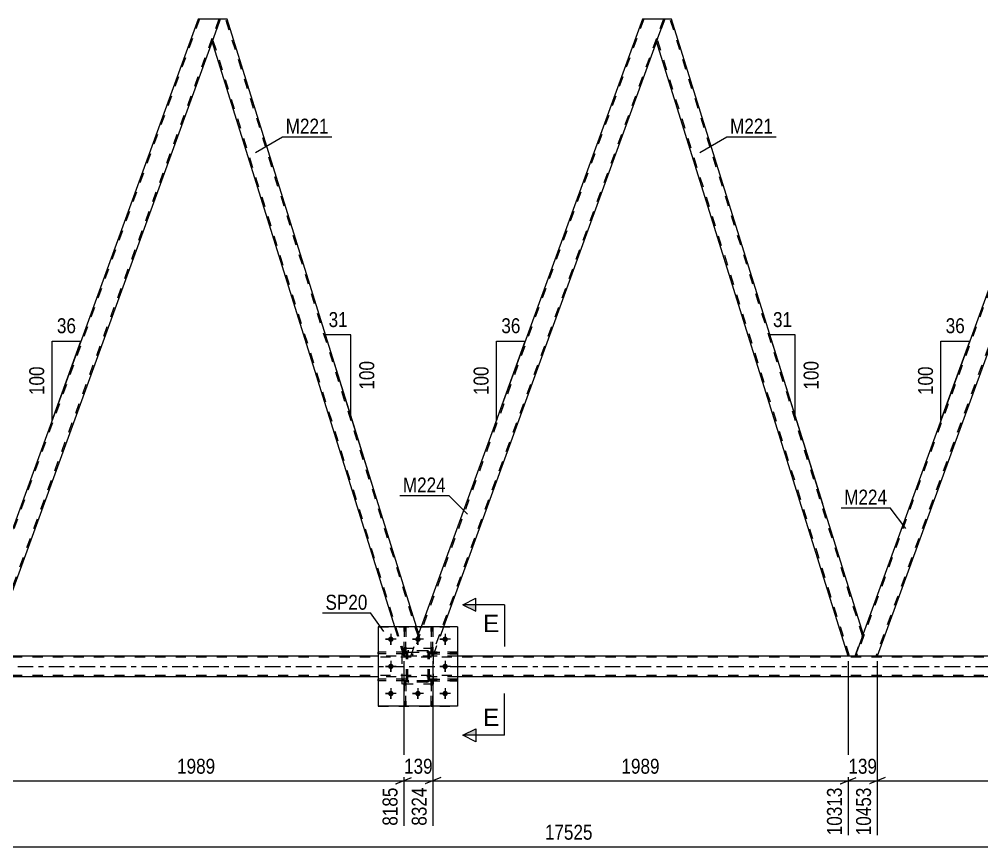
# Model space of a CAD drawing. Header units: millimetres. Extents: x 0 to 841, y 0 to 594.
# Drawn here: x 329.3 to 513.7, y 302.4 to 461 of the extents above; entities that cross this region are included whole.
import ezdxf

# ---------------------------------------------------------------- set-up
doc = ezdxf.new("R2010")
doc.units = ezdxf.units.MM
doc.linetypes.add('DXK_LINE_DOT2', pattern=[3.9198, 1.9599, -1.9599])
doc.linetypes.add('DXK_LINE_DOT3', pattern=[5.9187, 2.979, -0.9799, 0.9799, -0.9799])
doc.styles.add('Arial', font='ARIAL.TTF', dxfattribs={"height": 0.2})
doc.styles.add('Arial Narrow', font='ARIALN.TTF', dxfattribs={"height": 0.2})

# ---------------------------------------------------------------- blocks, each defined once
blk = doc.blocks.new('Part-318893565-3393 - 3250')
at = {"color": 7, "linetype": 'DXK_LINE_DOT2'}
for p, q in [((408.69, 340.39), (402.69, 340.39)), ((402.69, 333.59), (402.69, 340.39)), ((408.69, 333.59), (408.69, 340.39)), ((408.69, 333.59), (402.69, 333.59))]:
    blk.add_line(p, q, dxfattribs=at)
blk = doc.blocks.new('Part-318893565-3394 - 3250')
at = {"color": 7, "linetype": 'DXK_LINE_DOT2'}
for p, q in [((403.49, 339.51), (403.53, 339.69)), ((403.53, 339.69), (403.49, 339.51)), ((403.49, 334.47), (403.49, 339.51)), ((403.73, 339.51), (403.75, 339.6)), ((403.73, 334.47), (403.73, 339.51)), ((403.75, 339.6), (403.8, 339.68)), ((403.79, 339.95), (403.97, 339.99)), ((403.97, 339.99), (403.79, 339.95)), ((403.8, 339.68), (403.88, 339.73)), ((403.88, 339.73), (403.97, 339.75)), ((407.41, 339.99), (403.97, 339.99)), ((403.97, 339.75), (407.41, 339.75)), ((407.41, 339.99), (407.59, 339.95)), ((407.59, 339.95), (407.41, 339.99)), ((407.41, 339.75), (407.5, 339.73)), ((407.5, 339.73), (407.58, 339.68)), ((407.58, 339.68), (407.63, 339.6)), ((407.63, 339.6), (407.65, 339.51)), ((407.65, 334.47), (407.65, 339.51)), ((407.85, 339.69), (407.89, 339.51)), ((407.89, 339.51), (407.85, 339.69)), ((407.89, 334.47), (407.89, 339.51)), ((403.53, 334.28), (403.49, 334.47)), ((403.49, 334.47), (403.53, 334.28)), ((403.75, 334.37), (403.73, 334.47)), ((403.8, 334.3), (403.75, 334.37)), ((403.97, 333.99), (403.79, 334.02)), ((403.79, 334.02), (403.97, 333.99)), ((403.88, 334.24), (403.8, 334.3)), ((403.97, 334.23), (403.88, 334.24)), ((407.41, 334.23), (403.97, 334.23)), ((407.41, 333.99), (403.97, 333.99)), ((407.5, 334.24), (407.41, 334.23)), ((407.59, 334.02), (407.41, 333.99)), ((407.41, 333.99), (407.59, 334.02)), ((407.58, 334.3), (407.5, 334.24)), ((407.63, 334.37), (407.58, 334.3)), ((407.65, 334.47), (407.63, 334.37)), ((407.89, 334.47), (407.85, 334.28)), ((407.85, 334.28), (407.89, 334.47))]:
    blk.add_line(p, q, dxfattribs=at)
at = {"color": 7, "linetype": 'DXK_LINE_DOT3'}
blk.add_line((405.69, 336.99), (405.69, 336.99), dxfattribs=at)
at = {"color": 7, "linetype": 'DXK_LINE_DOT2'}
for centre, start, end in [((403.97, 339.51), 112.5, 157.5), ((403.97, 339.51), 112.5, 157.5), ((407.41, 339.51), 22.5, 67.5), ((407.41, 339.51), 22.5, 67.5), ((403.97, 334.47), 202.5, 247.5), ((403.97, 334.47), 202.5, 247.5), ((407.41, 334.47), 292.5, 337.5), ((407.41, 334.47), 292.5, 337.5)]:
    blk.add_arc(centre, 0.48, start, end, dxfattribs=at)
blk = doc.blocks.new('Part-318893565-3395 - 3250')
at = {"color": 7, "linetype": 'DXK_LINE_DOT2'}
for p, q in [((398.09, 344.59), (413.29, 344.59)), ((398.09, 344.59), (398.09, 329.39)), ((413.29, 344.59), (413.29, 329.39)), ((398.09, 329.39), (413.29, 329.39))]:
    blk.add_line(p, q, dxfattribs=at)
blk = doc.blocks.new('Part-318893565-3443 - 3250')
at = {"color": 7, "linetype": 'DXK_LINE_DOT2'}
for p, q in [((717.95, 338.74), (110.03, 338.74)), ((413.29, 338.98), (398.09, 338.98)), ((493.68, 338.98), (488.11, 338.98)), ((717.95, 335.22), (110.03, 335.22)), ((413.29, 334.98), (398.09, 334.98))]:
    blk.add_line(p, q, dxfattribs=at)
at = {"color": 2, "linetype": 'Continuous'}
for p, q in [((398.09, 338.98), (323.41, 338.98)), ((488.11, 338.98), (413.29, 338.98)), ((568.36, 338.98), (493.68, 338.98)), ((398.09, 334.98), (243.02, 334.98)), ((568.36, 334.98), (413.29, 334.98))]:
    blk.add_line(p, q, dxfattribs=at)
at = {"color": 7, "linetype": 'DXK_LINE_DOT3'}
blk.add_line((110.03, 336.98), (717.95, 336.98), dxfattribs=at)
blk = doc.blocks.new('Part-318893565-3448 - 3250')
at = {"color": 2, "linetype": 'Continuous'}
for p, q in [((367.82, 460.98), (366.27, 456.73)), ((369.13, 460.98), (367.82, 460.98)), ((405.42, 344.59), (369.13, 460.98)), ((401.23, 344.59), (366.27, 456.73))]:
    blk.add_line(p, q, dxfattribs=at)
at = {"color": 7, "linetype": 'DXK_LINE_DOT2'}
for p, q in [((405.7, 342.86), (368.88, 460.98)), ((403.22, 338.98), (366.41, 457.1)), ((402.97, 338.98), (401.23, 344.59)), ((404.29, 338.98), (405.84, 343.23)), ((405.84, 343.23), (405.42, 344.59)), ((402.97, 338.98), (404.29, 338.98))]:
    blk.add_line(p, q, dxfattribs=at)
blk = doc.blocks.new('Part-318893565-3459 - 3250')
at = {"color": 7, "linetype": 'DXK_LINE_DOT2'}
for p, q in [((403.49, 339.51), (403.53, 339.69)), ((403.53, 339.69), (403.49, 339.51)), ((403.49, 334.47), (403.49, 339.51)), ((403.73, 339.51), (403.75, 339.6)), ((403.73, 334.47), (403.73, 339.51)), ((403.75, 339.6), (403.8, 339.68)), ((403.79, 339.95), (403.97, 339.99)), ((403.97, 339.99), (403.79, 339.95)), ((403.8, 339.68), (403.88, 339.73)), ((403.88, 339.73), (403.97, 339.75)), ((407.41, 339.99), (403.97, 339.99)), ((403.97, 339.75), (407.41, 339.75)), ((407.41, 339.99), (407.59, 339.95)), ((407.59, 339.95), (407.41, 339.99)), ((407.41, 339.75), (407.5, 339.73)), ((407.5, 339.73), (407.58, 339.68)), ((407.58, 339.68), (407.63, 339.6)), ((407.63, 339.6), (407.65, 339.51)), ((407.65, 334.47), (407.65, 339.51)), ((407.85, 339.69), (407.89, 339.51)), ((407.89, 339.51), (407.85, 339.69)), ((407.89, 334.47), (407.89, 339.51)), ((403.53, 334.28), (403.49, 334.47)), ((403.49, 334.47), (403.53, 334.28)), ((403.75, 334.37), (403.73, 334.47)), ((403.8, 334.3), (403.75, 334.37)), ((403.97, 333.99), (403.79, 334.02)), ((403.79, 334.02), (403.97, 333.99)), ((403.88, 334.24), (403.8, 334.3)), ((403.97, 334.23), (403.88, 334.24)), ((407.41, 334.23), (403.97, 334.23)), ((407.41, 333.99), (403.97, 333.99)), ((407.5, 334.24), (407.41, 334.23)), ((407.59, 334.02), (407.41, 333.99)), ((407.41, 333.99), (407.59, 334.02)), ((407.58, 334.3), (407.5, 334.24)), ((407.63, 334.37), (407.58, 334.3)), ((407.65, 334.47), (407.63, 334.37)), ((407.89, 334.47), (407.85, 334.28)), ((407.85, 334.28), (407.89, 334.47))]:
    blk.add_line(p, q, dxfattribs=at)
at = {"color": 7, "linetype": 'DXK_LINE_DOT3'}
blk.add_line((405.69, 336.99), (405.69, 336.99), dxfattribs=at)
at = {"color": 7, "linetype": 'DXK_LINE_DOT2'}
for centre, start, end in [((403.97, 339.51), 112.5, 157.5), ((403.97, 339.51), 112.5, 157.5), ((407.41, 339.51), 22.5, 67.5), ((407.41, 339.51), 22.5, 67.5), ((403.97, 334.47), 202.5, 247.5), ((403.97, 334.47), 202.5, 247.5), ((407.41, 334.47), 292.5, 337.5), ((407.41, 334.47), 292.5, 337.5)]:
    blk.add_arc(centre, 0.48, start, end, dxfattribs=at)
blk = doc.blocks.new('Part-318893565-3480 - 3250')
at = {"color": 7, "linetype": 'DXK_LINE_DOT2'}
for p, q in [((403.49, 334.55), (398.09, 334.55)), ((398.09, 334.55), (398.09, 334.23)), ((403.49, 334.23), (398.09, 334.23)), ((402.89, 334.23), (402.89, 334.55)), ((403.49, 334.23), (403.49, 334.55))]:
    blk.add_line(p, q, dxfattribs=at)
blk = doc.blocks.new('Part-318893565-3483 - 3250')
at = {"color": 7, "linetype": 'DXK_LINE_DOT2'}
for p, q in [((403.49, 339.75), (398.09, 339.75)), ((398.09, 339.75), (398.09, 339.43)), ((403.49, 339.43), (398.09, 339.43)), ((402.89, 339.43), (402.89, 339.75)), ((403.49, 339.43), (403.49, 339.75))]:
    blk.add_line(p, q, dxfattribs=at)
blk = doc.blocks.new('Bolt-318893565-3623 - 3250')
at = {"linetype": 'Continuous'}
for points in [[(401.01, 342.19, -1), (399.97, 342.19, -1)], [(406.21, 342.19, -1), (405.17, 342.19, -1)], [(411.41, 342.19, -1), (410.37, 342.19, -1)], [(401.01, 336.99, -1), (399.97, 336.99, -1)], [(411.41, 336.99, -1), (410.37, 336.99, -1)], [(401.01, 331.79, -1), (399.97, 331.79, -1)], [(406.21, 331.79, -1), (405.17, 331.79, -1)], [(411.41, 331.79, -1), (410.37, 331.79, -1)]]:
    blk.add_hatch(color=1, dxfattribs=at).paths.add_polyline_path(points)
at = {"color": 1, "linetype": 'Continuous'}
for p, q in [((400.49, 343.23), (400.49, 341.15)), ((405.69, 343.23), (405.69, 341.15)), ((410.89, 343.23), (410.89, 341.15)), ((401.53, 342.19), (399.45, 342.19)), ((406.73, 342.19), (404.65, 342.19)), ((411.93, 342.19), (409.85, 342.19)), ((400.49, 338.03), (400.49, 335.95)), ((410.89, 338.03), (410.89, 335.95)), ((401.53, 336.99), (399.45, 336.99)), ((411.93, 336.99), (409.85, 336.99)), ((400.49, 332.83), (400.49, 330.75)), ((405.69, 332.83), (405.69, 330.75)), ((410.89, 332.83), (410.89, 330.75)), ((401.53, 331.79), (399.45, 331.79)), ((406.73, 331.79), (404.65, 331.79)), ((411.93, 331.79), (409.85, 331.79))]:
    blk.add_line(p, q, dxfattribs=at)
blk = doc.blocks.new('Bolt-318893565-3499 - 3250')
at = {"color": 1, "linetype": 'Continuous'}
for p, q in [((400.49, 343.23), (400.49, 342.53)), ((405.69, 343.23), (405.69, 342.53)), ((410.89, 343.23), (410.89, 342.53)), ((399.45, 342.19), (400.14, 342.19)), ((400.49, 341.15), (400.49, 341.84)), ((401.53, 342.19), (400.84, 342.19)), ((404.65, 342.19), (405.34, 342.19)), ((405.69, 341.15), (405.69, 341.84)), ((406.73, 342.19), (406.04, 342.19)), ((409.85, 342.19), (410.54, 342.19)), ((410.89, 341.15), (410.89, 341.84)), ((411.93, 342.19), (411.24, 342.19)), ((400.49, 338.03), (400.49, 337.33)), ((410.89, 338.03), (410.89, 337.33)), ((399.45, 336.99), (400.14, 336.99)), ((400.49, 335.95), (400.49, 336.64)), ((401.53, 336.99), (400.84, 336.99)), ((409.85, 336.99), (410.54, 336.99)), ((410.89, 335.95), (410.89, 336.64)), ((411.93, 336.99), (411.24, 336.99)), ((400.49, 332.83), (400.49, 332.13)), ((405.69, 332.83), (405.69, 332.13)), ((410.89, 332.83), (410.89, 332.13)), ((399.45, 331.79), (400.14, 331.79)), ((400.49, 330.75), (400.49, 331.44)), ((401.53, 331.79), (400.84, 331.79)), ((404.65, 331.79), (405.34, 331.79)), ((405.69, 330.75), (405.69, 331.44)), ((406.73, 331.79), (406.04, 331.79)), ((409.85, 331.79), (410.54, 331.79)), ((410.89, 330.75), (410.89, 331.44)), ((411.93, 331.79), (411.24, 331.79))]:
    blk.add_line(p, q, dxfattribs=at)
blk = doc.blocks.new('Part-318893565-3585 - 3250')
at = {"color": 7, "linetype": 'DXK_LINE_DOT2'}
for p, q in [((413.29, 334.55), (407.89, 334.55)), ((407.89, 334.55), (407.89, 334.23)), ((407.89, 334.23), (413.29, 334.23)), ((408.49, 334.23), (408.49, 334.55)), ((413.29, 334.23), (413.29, 334.55))]:
    blk.add_line(p, q, dxfattribs=at)
blk = doc.blocks.new('Part-318893565-3504 - 3250')
at = {"color": 2, "linetype": 'Continuous'}
for p, q in [((451.4, 456.73), (452.95, 460.98)), ((454.27, 460.98), (452.95, 460.98)), ((490.97, 343.23), (454.27, 460.98)), ((488.11, 338.98), (451.4, 456.73)), ((490.97, 343.23), (490.7, 342.49)), ((490.7, 342.49), (489.42, 338.98)), ((489.42, 338.98), (488.11, 338.98))]:
    blk.add_line(p, q, dxfattribs=at)
at = {"color": 7, "linetype": 'DXK_LINE_DOT2'}
for p, q in [((490.84, 342.86), (454.02, 460.98)), ((488.36, 338.98), (451.54, 457.1))]:
    blk.add_line(p, q, dxfattribs=at)
blk = doc.blocks.new('Part-318893565-3509 - 3250')
at = {"color": 7, "linetype": 'DXK_LINE_DOT2'}
for p, q in [((448.95, 460.98), (404.55, 338.98)), ((452.7, 460.98), (408.29, 338.98)), ((452.95, 460.98), (451.4, 456.73)), ((404.29, 338.98), (406.33, 344.59)), ((410.59, 344.59), (408.55, 338.98)), ((408.55, 338.98), (404.29, 338.98))]:
    blk.add_line(p, q, dxfattribs=at)
at = {"color": 2, "linetype": 'Continuous'}
for p, q in [((448.69, 460.98), (406.33, 344.59)), ((452.95, 460.98), (448.69, 460.98)), ((451.4, 456.73), (410.59, 344.59))]:
    blk.add_line(p, q, dxfattribs=at)
blk = doc.blocks.new('Part-318893565-3665 - 3250')
at = {"color": 7, "linetype": 'DXK_LINE_DOT2'}
for p, q in [((534.08, 460.98), (489.68, 338.98)), ((537.83, 460.98), (493.43, 338.98)), ((538.09, 460.98), (536.54, 456.73)), ((489.42, 338.98), (490.97, 343.23)), ((493.37, 338.98), (493.53, 338.98))]:
    blk.add_line(p, q, dxfattribs=at)
at = {"color": 2, "linetype": 'Continuous'}
for p, q in [((533.83, 460.98), (490.97, 343.23)), ((538.09, 460.98), (533.83, 460.98)), ((536.54, 456.73), (493.68, 338.98)), ((493.37, 338.98), (489.42, 338.98)), ((493.64, 338.98), (493.37, 338.98)), ((493.68, 338.98), (493.64, 338.98))]:
    blk.add_line(p, q, dxfattribs=at)
blk = doc.blocks.new('Part-318893565-3526 - 3250')
at = {"color": 2, "linetype": 'Continuous'}
for p, q in [((413.29, 344.59), (398.09, 344.59)), ((398.09, 344.59), (398.09, 329.39)), ((413.29, 344.59), (413.29, 329.39)), ((413.29, 329.39), (398.09, 329.39))]:
    blk.add_line(p, q, dxfattribs=at)
blk = doc.blocks.new('Part-318893565-3553 - 3250')
at = {"color": 7, "linetype": 'DXK_LINE_DOT2'}
for p, q in [((403.04, 344.59), (403.04, 339.74)), ((403.36, 344.59), (403.04, 344.59)), ((403.36, 339.74), (403.36, 344.59)), ((403.04, 340.34), (403.36, 340.34)), ((403.04, 339.74), (403.36, 339.74))]:
    blk.add_line(p, q, dxfattribs=at)
blk = doc.blocks.new('Part-318893565-3556 - 3250')
at = {"color": 7, "linetype": 'DXK_LINE_DOT2'}
for p, q in [((408.24, 344.59), (408.24, 339.74)), ((408.56, 344.59), (408.24, 344.59)), ((408.56, 339.74), (408.56, 344.59)), ((408.24, 340.34), (408.56, 340.34)), ((408.24, 339.74), (408.56, 339.74))]:
    blk.add_line(p, q, dxfattribs=at)
blk = doc.blocks.new('Part-318893565-3567 - 3250')
at = {"color": 7, "linetype": 'DXK_LINE_DOT2'}
for p, q in [((403.36, 334.22), (403.04, 334.22)), ((403.04, 334.22), (403.04, 329.39)), ((403.36, 329.39), (403.36, 334.22)), ((403.04, 333.62), (403.36, 333.62)), ((403.04, 329.39), (403.36, 329.39))]:
    blk.add_line(p, q, dxfattribs=at)
blk = doc.blocks.new('Part-318893565-3570 - 3250')
at = {"color": 7, "linetype": 'DXK_LINE_DOT2'}
for p, q in [((407.89, 339.43), (407.89, 339.75)), ((407.89, 339.75), (413.29, 339.75)), ((413.29, 339.43), (407.89, 339.43)), ((408.49, 339.43), (408.49, 339.75)), ((413.29, 339.75), (413.29, 339.43))]:
    blk.add_line(p, q, dxfattribs=at)
blk = doc.blocks.new('Part-318893565-3574 - 3250')
at = {"color": 7, "linetype": 'DXK_LINE_DOT2'}
for p, q in [((403.04, 329.39), (403.04, 334.22)), ((403.04, 334.22), (403.36, 334.22)), ((403.36, 334.22), (403.36, 329.39)), ((403.04, 333.62), (403.36, 333.62)), ((403.36, 329.39), (403.04, 329.39))]:
    blk.add_line(p, q, dxfattribs=at)
blk = doc.blocks.new('Part-318893565-3577 - 3250')
at = {"color": 7, "linetype": 'DXK_LINE_DOT2'}
for p, q in [((408.24, 329.39), (408.24, 334.22)), ((408.24, 334.22), (408.56, 334.22)), ((408.56, 334.22), (408.56, 329.39)), ((408.24, 333.62), (408.56, 333.62)), ((408.56, 329.39), (408.24, 329.39))]:
    blk.add_line(p, q, dxfattribs=at)
blk = doc.blocks.new('Part-318893565-3597 - 3250')
at = {"color": 7, "linetype": 'DXK_LINE_DOT2'}
for p, q in [((403.49, 339.75), (398.09, 339.75)), ((398.09, 339.43), (398.09, 339.75)), ((403.49, 339.43), (398.09, 339.43)), ((402.89, 339.43), (402.89, 339.75)), ((403.49, 339.75), (403.49, 339.43))]:
    blk.add_line(p, q, dxfattribs=at)
blk = doc.blocks.new('Part-318893565-3600 - 3250')
at = {"color": 7, "linetype": 'DXK_LINE_DOT2'}
for p, q in [((407.89, 334.23), (407.89, 334.55)), ((407.89, 334.55), (413.29, 334.55)), ((413.29, 334.23), (407.89, 334.23)), ((408.49, 334.23), (408.49, 334.55)), ((413.29, 334.55), (413.29, 334.23))]:
    blk.add_line(p, q, dxfattribs=at)
blk = doc.blocks.new('Part-318893565-3603 - 3250')
at = {"color": 7, "linetype": 'DXK_LINE_DOT2'}
for p, q in [((408.69, 340.39), (402.69, 340.39)), ((402.69, 333.59), (402.69, 340.39)), ((408.69, 333.59), (408.69, 340.39)), ((408.69, 333.59), (402.69, 333.59))]:
    blk.add_line(p, q, dxfattribs=at)
blk = doc.blocks.new('Part-318893565-3606 - 3250')
at = {"color": 7, "linetype": 'DXK_LINE_DOT2'}
for p, q in [((408.56, 334.22), (408.24, 334.22)), ((408.24, 334.22), (408.24, 329.39)), ((408.56, 329.39), (408.56, 334.22)), ((408.24, 333.62), (408.56, 333.62)), ((408.24, 329.39), (408.56, 329.39))]:
    blk.add_line(p, q, dxfattribs=at)
blk = doc.blocks.new('Part-318893565-3636 - 3250')
at = {"color": 7, "linetype": 'DXK_LINE_DOT2'}
for p, q in [((403.04, 339.74), (403.04, 344.59)), ((403.04, 344.59), (403.36, 344.59)), ((403.36, 344.59), (403.36, 339.74)), ((403.04, 340.34), (403.36, 340.34)), ((403.36, 339.74), (403.04, 339.74))]:
    blk.add_line(p, q, dxfattribs=at)
blk = doc.blocks.new('Part-318893565-3644 - 3250')
at = {"color": 7, "linetype": 'DXK_LINE_DOT2'}
for p, q in [((363.82, 460.98), (319.41, 338.98)), ((367.56, 460.98), (323.16, 338.98)), ((367.82, 460.98), (366.27, 456.73)), ((319.16, 338.98), (320.7, 343.23)), ((323.1, 338.98), (323.26, 338.98))]:
    blk.add_line(p, q, dxfattribs=at)
at = {"color": 2, "linetype": 'Continuous'}
for p, q in [((363.56, 460.98), (320.7, 343.23)), ((367.82, 460.98), (363.56, 460.98)), ((366.27, 456.73), (323.41, 338.98)), ((323.1, 338.98), (319.16, 338.98)), ((323.37, 338.98), (323.1, 338.98)), ((323.41, 338.98), (323.37, 338.98))]:
    blk.add_line(p, q, dxfattribs=at)
blk = doc.blocks.new('Part-318893565-3674 - 3250')
at = {"color": 7, "linetype": 'DXK_LINE_DOT2'}
for p, q in [((403.49, 334.55), (398.09, 334.55)), ((398.09, 334.23), (398.09, 334.55)), ((403.49, 334.23), (398.09, 334.23)), ((402.89, 334.23), (402.89, 334.55)), ((403.49, 334.55), (403.49, 334.23))]:
    blk.add_line(p, q, dxfattribs=at)
blk = doc.blocks.new('Part-318893565-3700 - 3250')
at = {"color": 7, "linetype": 'DXK_LINE_DOT2'}
for p, q in [((413.29, 339.75), (407.89, 339.75)), ((407.89, 339.75), (407.89, 339.43)), ((407.89, 339.43), (413.29, 339.43)), ((408.49, 339.43), (408.49, 339.75)), ((413.29, 339.43), (413.29, 339.75))]:
    blk.add_line(p, q, dxfattribs=at)
blk = doc.blocks.new('Part-318893565-3706 - 3250')
at = {"color": 7, "linetype": 'DXK_LINE_DOT2'}
for p, q in [((408.24, 339.74), (408.24, 344.59)), ((408.24, 344.59), (408.56, 344.59)), ((408.56, 344.59), (408.56, 339.74)), ((408.24, 340.34), (408.56, 340.34)), ((408.56, 339.74), (408.24, 339.74))]:
    blk.add_line(p, q, dxfattribs=at)
blk = doc.blocks.new('AngleDimension-318893565-11095 - 3250')
at = {"color": 7, "linetype": 'Continuous'}
for p, q in [((335.58, 399.33), (341.12, 399.33)), ((335.58, 384.11), (341.12, 399.33)), ((335.58, 384.11), (335.58, 399.33)), ((335.74, 384.56), (335.58, 384.11))]:
    blk.add_line(p, q, dxfattribs=at)
at = {"color": 0}
for points in [[(340.78, 400.23), (340.78, 404.43), (335.92, 404.43), (335.92, 400.23)], [(334.68, 395.06), (330.48, 395.06), (330.48, 388.38), (334.68, 388.38)]]:
    blk.add_wipeout(points, dxfattribs=at)
at = {"color": 3, "style": 'Arial Narrow'}
blk.add_text('36', height=2.863, dxfattribs=at).set_placement((336.52, 400.83))
blk.add_text('100', height=2.863, rotation=90.0002, dxfattribs=at).set_placement((334.08, 388.98))
blk = doc.blocks.new('AngleDimension-318893565-11093 - 3250')
at = {"color": 7, "linetype": 'Continuous'}
for p, q in [((392.81, 400.51), (387.98, 400.51)), ((392.81, 385.04), (387.98, 400.51)), ((392.81, 385.04), (392.81, 400.51)), ((398.08, 368.11), (392.81, 385.04))]:
    blk.add_line(p, q, dxfattribs=at)
at = {"color": 0}
for points in [[(392.82, 401.41), (392.82, 405.61), (387.97, 405.61), (387.97, 401.41)], [(397.91, 396.12), (393.71, 396.12), (393.71, 389.43), (397.91, 389.43)]]:
    blk.add_wipeout(points, dxfattribs=at)
at = {"color": 3, "style": 'Arial Narrow'}
blk.add_text('31', height=2.863, dxfattribs=at).set_placement((388.57, 402.01))
blk.add_text('100', height=2.863, rotation=90.0002, dxfattribs=at).set_placement((397.31, 390.03))
blk = doc.blocks.new('StraightDimension-318893565-4085 - 3250')
at = {"color": 7, "linetype": 'Continuous'}
for p, q in [((323.41, 337.98), (323.41, 306.47)), ((402.97, 337.98), (402.97, 306.47)), ((324.91, 315.68), (321.91, 314.48)), ((401.47, 314.48), (404.47, 315.68)), ((323.41, 315.08), (402.97, 315.08))]:
    blk.add_line(p, q, dxfattribs=at)
at = {"color": 0}
blk.add_wipeout([(367.45, 315.83), (367.45, 320.03), (358.94, 320.03), (358.94, 315.83)], dxfattribs=at)
at = {"color": 0, "linetype": 'Continuous'}
blk.add_wipeout([(402.37, 314.38), (398.17, 314.38), (398.17, 305.87), (402.37, 305.87)], dxfattribs=at)
at = {"color": 3, "style": 'Arial Narrow'}
blk.add_text('1989', height=2.863, dxfattribs=at).set_placement((359.54, 316.43))
at = {"color": 3, "linetype": 'Continuous', "style": 'Arial Narrow'}
blk.add_text('8185', height=2.863, rotation=90.0002, dxfattribs=at).set_placement((401.77, 306.47))
blk = doc.blocks.new('StraightDimension-318893565-3990 - 3250')
at = {"color": 7, "linetype": 'Continuous'}
blk.add_line((99.17, 302.44), (769.97, 302.44), dxfattribs=at)
at = {"color": 0}
blk.add_wipeout([(439.74, 303.19), (439.74, 307.39), (429.4, 307.39), (429.4, 303.19)], dxfattribs=at)
at = {"color": 3, "style": 'Arial Narrow'}
blk.add_text('17525', height=2.863, dxfattribs=at).set_placement((430, 303.79))
blk = doc.blocks.new('StraightDimension-318893565-4104 - 3250')
at = {"color": 7, "linetype": 'Continuous'}
for p, q in [((402.97, 337.98), (402.97, 306.47)), ((408.55, 337.98), (408.55, 306.47)), ((401.47, 314.48), (404.47, 315.68)), ((410.05, 315.68), (407.05, 314.48)), ((402.97, 315.08), (408.55, 315.08))]:
    blk.add_line(p, q, dxfattribs=at)
at = {"color": 0}
blk.add_wipeout([(409.1, 315.83), (409.1, 320.03), (402.42, 320.03), (402.42, 315.83)], dxfattribs=at)
at = {"color": 0, "linetype": 'Continuous'}
blk.add_wipeout([(407.95, 314.38), (403.75, 314.38), (403.75, 305.87), (407.95, 305.87)], dxfattribs=at)
at = {"color": 3, "style": 'Arial Narrow'}
blk.add_text('139', height=2.863, dxfattribs=at).set_placement((403.02, 316.43))
at = {"color": 3, "linetype": 'Continuous', "style": 'Arial Narrow'}
blk.add_text('8324', height=2.863, rotation=90.0002, dxfattribs=at).set_placement((407.35, 306.47))
blk = doc.blocks.new('StraightDimension-318893565-4123 - 3250')
at = {"color": 7, "linetype": 'Continuous'}
for p, q in [((408.55, 337.98), (408.55, 306.47)), ((488.11, 337.98), (488.11, 304.64)), ((410.05, 315.68), (407.05, 314.48)), ((486.61, 314.48), (489.61, 315.68)), ((408.55, 315.08), (488.11, 315.08))]:
    blk.add_line(p, q, dxfattribs=at)
at = {"color": 0}
blk.add_wipeout([(452.58, 315.83), (452.58, 320.03), (444.07, 320.03), (444.07, 315.83)], dxfattribs=at)
at = {"color": 0, "linetype": 'Continuous'}
blk.add_wipeout([(487.51, 314.38), (483.31, 314.38), (483.31, 304.04), (487.51, 304.04)], dxfattribs=at)
at = {"color": 3, "style": 'Arial Narrow'}
blk.add_text('1989', height=2.863, dxfattribs=at).set_placement((444.67, 316.43))
at = {"color": 3, "linetype": 'Continuous', "style": 'Arial Narrow'}
blk.add_text('10313', height=2.863, rotation=90.0002, dxfattribs=at).set_placement((486.91, 304.64))
blk = doc.blocks.new('StraightDimension-318893565-4142 - 3250')
at = {"color": 7, "linetype": 'Continuous'}
for p, q in [((488.11, 337.98), (488.11, 304.64)), ((493.68, 337.98), (493.68, 304.64)), ((486.61, 314.48), (489.61, 315.68)), ((495.18, 315.68), (492.18, 314.48)), ((488.11, 315.08), (493.68, 315.08))]:
    blk.add_line(p, q, dxfattribs=at)
at = {"color": 0}
blk.add_wipeout([(494.24, 315.83), (494.24, 320.03), (487.55, 320.03), (487.55, 315.83)], dxfattribs=at)
at = {"color": 0, "linetype": 'Continuous'}
blk.add_wipeout([(493.08, 314.38), (488.88, 314.38), (488.88, 304.04), (493.08, 304.04)], dxfattribs=at)
at = {"color": 3, "style": 'Arial Narrow'}
blk.add_text('139', height=2.863, dxfattribs=at).set_placement((488.15, 316.43))
at = {"color": 3, "linetype": 'Continuous', "style": 'Arial Narrow'}
blk.add_text('10453', height=2.863, rotation=90.0002, dxfattribs=at).set_placement((492.48, 304.64))
blk = doc.blocks.new('StraightDimension-318893565-4161 - 3250')
at = {"color": 7, "linetype": 'Continuous'}
for p, q in [((493.68, 337.98), (493.68, 304.64)), ((573.24, 337.98), (573.24, 304.64)), ((495.18, 315.68), (492.18, 314.48)), ((571.74, 314.48), (574.74, 315.68)), ((493.68, 315.08), (573.24, 315.08))]:
    blk.add_line(p, q, dxfattribs=at)
at = {"color": 0}
blk.add_wipeout([(537.72, 315.83), (537.72, 320.03), (529.2, 320.03), (529.2, 315.83)], dxfattribs=at)
at = {"color": 0, "linetype": 'Continuous'}
blk.add_wipeout([(572.64, 314.38), (568.44, 314.38), (568.44, 304.04), (572.64, 304.04)], dxfattribs=at)
at = {"color": 3, "style": 'Arial Narrow'}
blk.add_text('1989', height=2.863, dxfattribs=at).set_placement((529.8, 316.43))
at = {"color": 3, "linetype": 'Continuous', "style": 'Arial Narrow'}
blk.add_text('12442', height=2.863, rotation=90.0002, dxfattribs=at).set_placement((572.04, 304.64))
blk = doc.blocks.new('AngleDimension-318893565-11121 - 3250')
at = {"color": 7, "linetype": 'Continuous'}
for p, q in [((477.94, 400.51), (473.12, 400.51)), ((477.94, 385.04), (473.12, 400.51)), ((477.94, 385.04), (477.94, 400.51)), ((483.22, 368.11), (477.94, 385.04))]:
    blk.add_line(p, q, dxfattribs=at)
at = {"color": 0}
for points in [[(477.96, 401.41), (477.96, 405.61), (473.1, 405.61), (473.1, 401.41)], [(483.04, 396.12), (478.84, 396.12), (478.84, 389.43), (483.04, 389.43)]]:
    blk.add_wipeout(points, dxfattribs=at)
at = {"color": 3, "style": 'Arial Narrow'}
blk.add_text('31', height=2.863, dxfattribs=at).set_placement((473.7, 402.01))
blk.add_text('100', height=2.863, rotation=90.0002, dxfattribs=at).set_placement((482.44, 390.03))
blk = doc.blocks.new('AngleDimension-318893565-11123 - 3250')
at = {"color": 7, "linetype": 'Continuous'}
for p, q in [((420.71, 399.33), (426.25, 399.33)), ((420.71, 384.11), (426.25, 399.33)), ((420.71, 384.11), (420.71, 399.33)), ((420.88, 384.56), (420.71, 384.11))]:
    blk.add_line(p, q, dxfattribs=at)
at = {"color": 0}
for points in [[(425.91, 400.23), (425.91, 404.43), (421.06, 404.43), (421.06, 400.23)], [(419.81, 395.06), (415.61, 395.06), (415.61, 388.38), (419.81, 388.38)]]:
    blk.add_wipeout(points, dxfattribs=at)
at = {"color": 3, "style": 'Arial Narrow'}
blk.add_text('36', height=2.863, dxfattribs=at).set_placement((421.66, 400.83))
blk.add_text('100', height=2.863, rotation=90.0002, dxfattribs=at).set_placement((419.21, 388.98))
blk = doc.blocks.new('AngleDimension-318893565-11151 - 3250')
at = {"color": 7, "linetype": 'Continuous'}
for p, q in [((505.85, 399.33), (511.39, 399.33)), ((505.85, 384.11), (511.39, 399.33)), ((505.85, 384.11), (505.85, 399.33)), ((506.01, 384.56), (505.85, 384.11))]:
    blk.add_line(p, q, dxfattribs=at)
at = {"color": 0}
for points in [[(511.05, 400.23), (511.05, 404.43), (506.19, 404.43), (506.19, 400.23)], [(504.95, 395.06), (500.75, 395.06), (500.75, 388.38), (504.95, 388.38)]]:
    blk.add_wipeout(points, dxfattribs=at)
at = {"color": 3, "style": 'Arial Narrow'}
blk.add_text('36', height=2.863, dxfattribs=at).set_placement((506.79, 400.83))
blk.add_text('100', height=2.863, rotation=90.0002, dxfattribs=at).set_placement((504.35, 388.98))
blk = doc.blocks.new('Mark-318893565-3444 - 3250')
at = {"color": 0}
blk.add_wipeout([(388.57, 439.07), (388.57, 442.07), (380.35, 442.07), (380.35, 439.07)], dxfattribs=at)
blk.add_wipeout([(388.57, 439.07), (388.57, 442.07), (380.35, 442.07), (380.35, 439.07)], dxfattribs=at)
at = {"color": 30, "linetype": 'Continuous'}
for p, q in [((374.55, 435.47), (379.75, 438.47)), ((379.75, 438.47), (389.17, 438.47))]:
    blk.add_line(p, q, dxfattribs=at)
at = {"color": 3, "style": 'Arial Narrow'}
blk.add_text('M221', height=2.863, dxfattribs=at).set_placement((380.35, 439.07))
blk = doc.blocks.new('Mark-318893565-3500 - 3250')
at = {"color": 0}
blk.add_wipeout([(473.71, 439.07), (473.71, 442.07), (465.48, 442.07), (465.48, 439.07)], dxfattribs=at)
blk.add_wipeout([(473.71, 439.07), (473.71, 442.07), (465.48, 442.07), (465.48, 439.07)], dxfattribs=at)
at = {"color": 30, "linetype": 'Continuous'}
for p, q in [((459.69, 435.47), (464.88, 438.47)), ((464.88, 438.47), (474.31, 438.47))]:
    blk.add_line(p, q, dxfattribs=at)
at = {"color": 3, "style": 'Arial Narrow'}
blk.add_text('M221', height=2.863, dxfattribs=at).set_placement((465.48, 439.07))
blk = doc.blocks.new('Mark-318893565-3505 - 3250')
at = {"color": 0}
blk.add_wipeout([(411.01, 370.32), (411.01, 373.32), (402.79, 373.32), (402.79, 370.32)], dxfattribs=at)
blk.add_wipeout([(411.01, 370.32), (411.01, 373.32), (402.79, 373.32), (402.79, 370.32)], dxfattribs=at)
at = {"color": 30, "linetype": 'Continuous'}
for p in [(402.19, 369.72), (415.15, 366.19)]:
    blk.add_line(p, (411.61, 369.72), dxfattribs=at)
at = {"color": 3, "style": 'Arial Narrow'}
blk.add_text('M224', height=2.863, dxfattribs=at).set_placement((402.79, 370.32))
blk = doc.blocks.new('Mark-318893565-3522 - 3250')
at = {"color": 0}
blk.add_wipeout([(396.01, 347.85), (396.01, 350.85), (387.97, 350.85), (387.97, 347.85)], dxfattribs=at)
blk.add_wipeout([(396.01, 347.85), (396.01, 350.85), (387.97, 350.85), (387.97, 347.85)], dxfattribs=at)
at = {"color": 30, "linetype": 'Continuous'}
for p in [(387.37, 347.25), (399.14, 343.66)]:
    blk.add_line(p, (396.61, 347.25), dxfattribs=at)
at = {"color": 3, "style": 'Arial Narrow'}
blk.add_text('SP20', height=2.863, dxfattribs=at).set_placement((387.97, 347.85))
blk = doc.blocks.new('Mark-318893565-3661 - 3250')
at = {"color": 0}
blk.add_wipeout([(495.56, 367.99), (495.56, 370.99), (487.34, 370.99), (487.34, 367.99)], dxfattribs=at)
blk.add_wipeout([(495.56, 367.99), (495.56, 370.99), (487.34, 370.99), (487.34, 367.99)], dxfattribs=at)
at = {"color": 30, "linetype": 'Continuous'}
for p in [(486.74, 367.39), (499.17, 363.39)]:
    blk.add_line(p, (496.16, 367.39), dxfattribs=at)
at = {"color": 3, "style": 'Arial Narrow'}
blk.add_text('M224', height=2.863, dxfattribs=at).set_placement((487.34, 367.99))
blk = doc.blocks.new('SectionMark-318893565-4689 - 3250')
at = {"linetype": 'Continuous'}
for points in [[(416.76, 348.81), (416.76, 347.56), (414.26, 348.81)], [(416.76, 325.06), (416.76, 323.81), (414.26, 323.81)]]:
    blk.add_hatch(color=6, dxfattribs=at).paths.add_polyline_path(points)
at = {"color": 6, "linetype": 'Continuous'}
for p, q in [((414.26, 348.81), (416.76, 350.06)), ((422.26, 348.81), (414.26, 348.81)), ((414.26, 348.81), (416.76, 347.56)), ((416.76, 347.56), (416.76, 350.06)), ((422.26, 348.81), (422.26, 340.81)), ((422.26, 323.81), (422.26, 331.81)), ((414.26, 323.81), (416.76, 325.06)), ((416.76, 325.06), (416.76, 322.56)), ((422.26, 323.81), (414.26, 323.81)), ((416.76, 322.56), (414.26, 323.81))]:
    blk.add_line(p, q, dxfattribs=at)
at = {"color": 0, "linetype": 'Continuous'}
for points in [[(421.26, 343.56), (421.26, 347.06), (418.15, 347.06), (418.15, 343.56)], [(421.26, 325.56), (421.26, 329.06), (418.15, 329.06), (418.15, 325.56)]]:
    blk.add_wipeout(points, dxfattribs=at)
at = {"color": 3, "linetype": 'Continuous', "style": 'Arial'}
for p in [(418.15, 343.56), (418.15, 325.56)]:
    blk.add_text('E', height=3.34, dxfattribs=at).set_placement(p)

msp = doc.modelspace()

# ---------------------------------------------------------------- block references
for name in ['Part-318893565-3644 - 3250', 'Part-318893565-3448 - 3250', 'Part-318893565-3509 - 3250', 'Part-318893565-3504 - 3250', 'Part-318893565-3665 - 3250', 'Part-318893565-3395 - 3250', 'Part-318893565-3526 - 3250', 'Bolt-318893565-3623 - 3250', 'Bolt-318893565-3499 - 3250', 'Part-318893565-3553 - 3250', 'Part-318893565-3636 - 3250', 'Part-318893565-3556 - 3250', 'Part-318893565-3706 - 3250', 'Part-318893565-3483 - 3250', 'Part-318893565-3597 - 3250', 'Part-318893565-3393 - 3250', 'Part-318893565-3603 - 3250', 'Part-318893565-3394 - 3250', 'Part-318893565-3459 - 3250', 'Part-318893565-3570 - 3250', 'Part-318893565-3700 - 3250', 'Part-318893565-3443 - 3250', 'Part-318893565-3480 - 3250', 'Part-318893565-3674 - 3250', 'Part-318893565-3567 - 3250', 'Part-318893565-3574 - 3250', 'Part-318893565-3585 - 3250', 'Part-318893565-3600 - 3250', 'Part-318893565-3577 - 3250', 'Part-318893565-3606 - 3250']:
    msp.add_blockref(name, (0, 0))

# ---------------------------------------------------------------- next in the draw order: block references
for name in ['AngleDimension-318893565-11095 - 3250', 'AngleDimension-318893565-11093 - 3250', 'StraightDimension-318893565-4085 - 3250']:
    msp.add_blockref(name, (0, 0))

# ---------------------------------------------------------------- next in the draw order: block references
msp.add_blockref('StraightDimension-318893565-3990 - 3250', (0, 0))

# ---------------------------------------------------------------- next in the draw order: block references
for name in ['Mark-318893565-3444 - 3250', 'Mark-318893565-3500 - 3250', 'AngleDimension-318893565-11123 - 3250', 'AngleDimension-318893565-11121 - 3250', 'AngleDimension-318893565-11151 - 3250', 'Mark-318893565-3505 - 3250', 'Mark-318893565-3661 - 3250', 'Mark-318893565-3522 - 3250', 'StraightDimension-318893565-4104 - 3250']:
    msp.add_blockref(name, (0, 0))

# ---------------------------------------------------------------- next in the draw order: block references
msp.add_blockref('StraightDimension-318893565-4123 - 3250', (0, 0))

# ---------------------------------------------------------------- next in the draw order: block references
for name in ['SectionMark-318893565-4689 - 3250', 'StraightDimension-318893565-4142 - 3250']:
    msp.add_blockref(name, (0, 0))

# ---------------------------------------------------------------- next in the draw order: block references
msp.add_blockref('StraightDimension-318893565-4161 - 3250', (0, 0))

doc.saveas('drawing.dxf')
